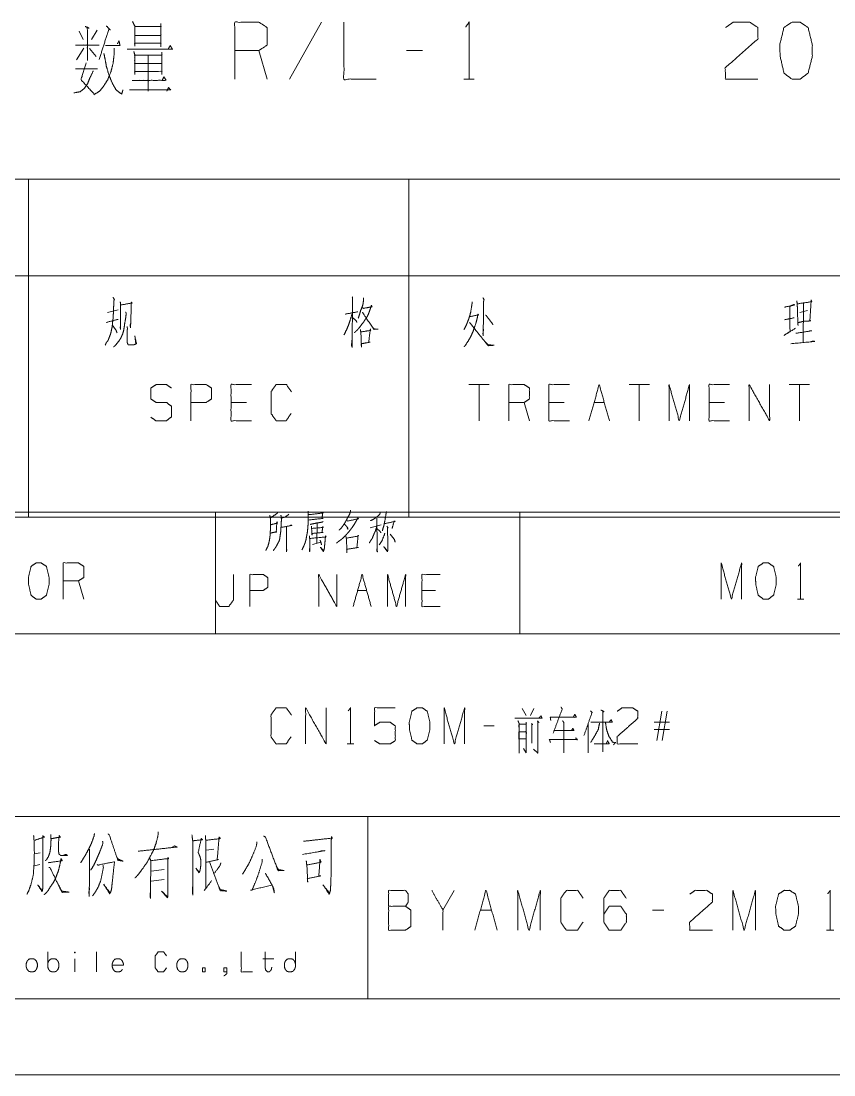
# Model space of a CAD drawing. Header units: millimetres. Extents: x 0 to 420, y 0 to 297.
# Drawn here: x 312.2 to 365.6, y 0 to 69.3 of the extents above; entities that cross this region are included whole.
import ezdxf

# ---------------------------------------------------------------- set-up
doc = ezdxf.new("R2010")
doc.units = ezdxf.units.MM
doc.layers.add('101', color=7, linetype='Continuous', true_color=0xffffff)

msp = doc.modelspace()

# ---------------------------------------------------------------- linework, layer by layer
at = {"layer": '101', "color": 72, "linetype": 'Continuous', "lineweight": 18}
for p, q in [((316.037, 68.629), (316.287, 68.078)), ((317.206, 68.708), (316.844, 68.078)), ((331.963, 69.22), (329.848, 65.479)), ((316.343, 67.527), (315.842, 66.739)), ((316.705, 67.487), (317.15, 66.976)), ((328.378, 65.479), (327.849, 67.369)), ((338.604, 67.369), (337.547, 67.369)), ((315.786, 66.149), (317.234, 66.149)), ((341.326, 65.479), (341.995, 65.479)), ((282.702, 58.895), (312.702, 58.895)), ((312.702, 58.895), (337.702, 58.895)), ((312.702, 58.895), (312.702, 52.545)), ((337.702, 58.895), (337.702, 52.545)), ((337.702, 58.895), (367.702, 58.895)), ((282.702, 52.545), (312.702, 52.545)), ((312.702, 52.545), (337.702, 52.545)), ((312.702, 52.545), (312.702, 36.67)), ((337.702, 52.545), (367.702, 52.545)), ((337.702, 52.545), (337.702, 36.67)), ((363.644, 50.732), (363.626, 48.157)), ((317.882, 50.132), (318.589, 50.307)), ((363.396, 50.132), (363.908, 50.257)), ((342.991, 45.395), (341.647, 45.395)), ((342.319, 45.395), (342.319, 43.02)), ((353.52, 45.395), (352.177, 45.395)), ((352.849, 45.395), (352.849, 43.02)), ((364.05, 45.395), (362.707, 45.395)), ((363.378, 45.395), (363.378, 43.02)), ((327.018, 44.22), (326.01, 44.22)), ((345.623, 43.02), (345.287, 44.22)), ((347.92, 44.22), (346.912, 44.22)), ((349.88, 44.22), (350.552, 44.22)), ((358.449, 44.22), (357.442, 44.22)), ((282.702, 36.67), (312.702, 36.67)), ((312.702, 36.67), (337.702, 36.67)), ((331.667, 36.267), (331.651, 34.964)), ((335.162, 35.98), (335.881, 36.178)), ((337.702, 36.67), (367.702, 36.67)), ((331.37, 34.876), (331.917, 35.03)), ((316.324, 31.29), (315.988, 32.49)), ((334.334, 31.862), (334.927, 31.862)), ((339.453, 31.862), (338.564, 31.862)), ((363.247, 31.29), (363.671, 31.29)), ((345.158, 24.09), (345.406, 23.64)), ((345.918, 24.09), (345.706, 23.64)), ((353.999, 21.99), (354.335, 23.915)), ((354.689, 23.915), (354.353, 21.99)), ((343.306, 22.965), (342.635, 22.965)), ((349.499, 23.04), (349.499, 21.19)), ((354.848, 23.19), (353.84, 23.19)), ((348.761, 22.015), (348.672, 22.19)), ((354.848, 22.715), (353.84, 22.715)), ((333.652, 21.765), (334.077, 21.765)), ((350.754, 21.965), (350.666, 21.765)), ((345.247, 21.465), (345.424, 21.19)), ((313.472, 14.606), (313.082, 14.537)), ((322.3, 15.054), (322.105, 14.951)), ((324.884, 14.847), (324.372, 14.778)), ((313.447, 13.847), (313.082, 13.743)), ((321.617, 13.502), (320.763, 13.398)), ((320.763, 12.743), (321.617, 12.846)), ((340.686, 12.137), (339.944, 10.84)), ((342.402, 10.84), (343.144, 10.84)), ((354.459, 10.84), (353.717, 10.84)), ((365.169, 9.515), (365.637, 9.515)), ((313.959, 7.119), (313.959, 8.085)), ((315.744, 7.644), (315.744, 6.774)), ((317.159, 8.099), (317.159, 6.774)), ((328.103, 7.644), (328.835, 7.644))]:
    msp.add_line(p, q, dxfattribs=at)
at = {"layer": '101', "color": 133, "linetype": 'Continuous', "lineweight": 18}
for p, q in [((235, 37), (415, 37)), ((325, 37), (325, 29)), ((345, 37), (345, 29)), ((235, 29), (415, 29)), ((285, 17), (394, 17)), ((335, 17), (335, 5)), ((25, 5), (415, 5)), ((235, 5), (415, 5)), ((0, 0), (420, 0))]:
    msp.add_line(p, q, dxfattribs=at)
at = {"layer": '101', "color": 72, "linetype": 'Continuous', "lineweight": 18}
for points, knots in [([(326.263, 65.479), (326.263, 69.22), (327.849, 69.22), (328.378, 68.865), (328.378, 67.724), (327.849, 67.369), (326.263, 67.369)], [0, 0, 0.40095, 0.571034, 0.639277, 0.761673, 0.829915, 1, 1]), ([(316.426, 68.944), (316.677, 68.826), (316.565, 68.905), (316.565, 66.7), (316.565, 67.724), (315.786, 67.724), (317.345, 67.724)], [0, 0, 0.046315, 0.069119, 0.437815, 0.608995, 0.739331, 1, 1]), ([(317.818, 68.983), (318.069, 68.708), (317.985, 68.787), (317.345, 66.779)], [0, 0, 0.143537, 0.187767, 1, 1]), ([(319.538, 69.259), (319.677, 68.983), (319.677, 67.645), (319.677, 67.842), (321.403, 67.842), (321.403, 67.605), (321.403, 69.141), (321.403, 68.944), (319.677, 68.944), (321.403, 68.944), (321.403, 68.353), (319.677, 68.353)], [0, 0, 0.027307, 0.145701, 0.163112, 0.315749, 0.336642, 0.472446, 0.489857, 0.642494, 0.795131, 0.847363, 1, 1]), ([(333.433, 69.22), (333.433, 65.479), (335.548, 65.479)], [0, 0, 0.638731, 1, 1]), ([(341.438, 68.905), (341.66, 69.22), (341.66, 65.479)], [0, 0, 0.093487, 1, 1]), ([(358.528, 68.865), (359.029, 69.22), (360.114, 69.22), (360.643, 68.865), (360.643, 68.117), (358.5, 66.227), (358.528, 65.479), (360.643, 65.479)], [0, 0, 0.069691, 0.192975, 0.265273, 0.350226, 0.674742, 0.759753, 1, 1]), ([(363.421, 65.479), (363.95, 65.873), (364.228, 66.976), (364.228, 67.724), (363.95, 68.865), (363.421, 69.22), (362.892, 69.22), (362.363, 68.865), (362.085, 67.724), (362.113, 66.976), (362.363, 65.873), (362.892, 65.479), (363.421, 65.479)], [0, 0, 0.067524, 0.18397, 0.260583, 0.380942, 0.446139, 0.500306, 0.565502, 0.685862, 0.762528, 0.878309, 0.945833, 1, 1]), ([(317.762, 67.684), (318.709, 67.684), (318.653, 67.999), (318.542, 67.802)], [0, 0, 0.634141, 0.848455, 1, 1]), ([(318.319, 67.527), (318.319, 67.054), (318.263, 66.542), (318.124, 65.991), (317.902, 65.44), (317.651, 65.046), (317.373, 64.692), (316.983, 64.456)], [0, 0, 0.134096, 0.280226, 0.441583, 0.610313, 0.742764, 0.870658, 1, 1]), ([(319.176, 67.448), (322.155, 67.448), (322.015, 67.684), (321.876, 67.448)], [0, 0, 0.844514, 0.922257, 1, 1]), ([(319.622, 67.29), (319.677, 67.094), (319.677, 65.794), (319.677, 65.991), (321.459, 65.991), (321.459, 65.794), (321.459, 67.251), (321.459, 67.054), (319.677, 67.054), (319.677, 66.503), (321.459, 66.503), (320.568, 66.503), (320.568, 67.054), (320.568, 64.692), (320.568, 65.401), (319.51, 65.401), (321.737, 65.401), (321.598, 65.637), (321.487, 65.401)], [0, 0, 0.011506, 0.084582, 0.095654, 0.195851, 0.206923, 0.288857, 0.299928, 0.400126, 0.431128, 0.531325, 0.581424, 0.612426, 0.745291, 0.785151, 0.844643, 0.96989, 0.985312, 1, 1]), ([(316.482, 66.542), (316.148, 65.44), (316.983, 64.535)], [0, 0, 0.483236, 1, 1]), ([(317.651, 67.172), (317.735, 66.779), (317.818, 66.306), (317.985, 65.755), (318.208, 65.204), (318.458, 64.771), (318.82, 64.495), (318.904, 64.771)], [0, 0, 0.122113, 0.267685, 0.442435, 0.622807, 0.774612, 0.912625, 1, 1]), ([(316.955, 66.031), (316.732, 65.558), (316.593, 65.204), (316.343, 64.85), (316.092, 64.653), (315.675, 64.574)], [0, 0, 0.251054, 0.434039, 0.642626, 0.795768, 1, 1]), ([(319.343, 64.771), (322.043, 64.771), (321.904, 64.928), (321.793, 64.692)], [0, 0, 0.851382, 0.917654, 1, 1]), ([(318.253, 51.133), (318.342, 50.983), (318.306, 50.882), (318.289, 50.357), (318.271, 49.982), (318.253, 49.707), (318.218, 49.432), (318.2, 49.207), (318.147, 48.957), (318.094, 48.732), (318.006, 48.507), (317.935, 48.307), (317.811, 48.157), (317.741, 47.982)], [0, 0, 0.053055, 0.085455, 0.245469, 0.359704, 0.443731, 0.528118, 0.596764, 0.674684, 0.744986, 0.81865, 0.883305, 0.942523, 1, 1]), ([(318.731, 50.832), (318.748, 50.657), (318.748, 49.032), (318.731, 49.132), (318.748, 49.407)], [0, 0, 0.080804, 0.82694, 0.873499, 1, 1]), ([(318.766, 50.632), (319.508, 50.757), (319.455, 50.807), (319.455, 50.682), (319.42, 49.557), (319.402, 49.132), (319.384, 49.282), (319.402, 49.407)], [0, 0, 0.270928, 0.297032, 0.341992, 0.747166, 0.900229, 0.954591, 1, 1]), ([(333.986, 51.158), (334.003, 51.008), (333.968, 47.857), (333.932, 47.982), (333.968, 48.332)], [0, 0, 0.039916, 0.872674, 0.90699, 1, 1]), ([(334.658, 50.457), (334.71, 50.407), (335.276, 50.507), (335.241, 50.607), (335.153, 50.332), (335.046, 50.032), (334.94, 49.832), (334.834, 49.682), (334.728, 49.507), (334.569, 49.307), (334.463, 49.157), (334.304, 48.982), (334.127, 48.807)], [0, 0, 0.025125, 0.223179, 0.259825, 0.359539, 0.469281, 0.547228, 0.610566, 0.68114, 0.769323, 0.832659, 0.914252, 1, 1]), ([(334.728, 51.108), (334.728, 50.957), (334.675, 50.632), (334.534, 50.257), (334.445, 49.957), (334.374, 49.757)], [0, 0, 0.107023, 0.341255, 0.626562, 0.84897, 1, 1]), ([(341.868, 50.832), (341.851, 50.682), (341.762, 50.132), (341.656, 49.757), (341.55, 49.482), (341.444, 49.232), (341.32, 49.007)], [0, 0, 0.078629, 0.368525, 0.571516, 0.724907, 0.866428, 1, 1]), ([(342.575, 51.108), (342.646, 50.983), (342.61, 50.832), (342.593, 48.607), (342.575, 48.732), (342.61, 49.032)], [0, 0, 0.04874, 0.101101, 0.85481, 0.897702, 1, 1]), ([(362.389, 50.482), (363.078, 50.632), (363.025, 50.657), (362.883, 50.607), (362.759, 50.532), (362.759, 48.882), (362.371, 48.632), (363.131, 49.107)], [0, 0, 0.173466, 0.187878, 0.224744, 0.260358, 0.665988, 0.779649, 1, 1]), ([(363.201, 50.907), (363.237, 50.707), (363.254, 50.032), (363.29, 49.282), (363.272, 49.457), (363.661, 49.557), (364.138, 49.582), (364.068, 49.607), (364.156, 50.957), (364.191, 50.857), (364.12, 50.832), (363.254, 50.707)], [0, 0, 0.03932, 0.169974, 0.315205, 0.349243, 0.426872, 0.519342, 0.533831, 0.795607, 0.816186, 0.830736, 1, 1]), ([(319.084, 50.157), (319.12, 50.082), (319.084, 49.757), (319.014, 49.357), (318.96, 48.982), (318.89, 48.732), (318.766, 48.457), (318.642, 48.257), (318.395, 47.957), (318.289, 47.882)], [0, 0, 0.033127, 0.16337, 0.325082, 0.476028, 0.579433, 0.69969, 0.793259, 0.948326, 1, 1]), ([(333.986, 50.082), (333.844, 49.632), (333.738, 49.307), (333.597, 48.982), (333.438, 48.657)], [0, 0, 0.308307, 0.531793, 0.763512, 1, 1]), ([(333.508, 50.032), (333.544, 50.032), (334.339, 50.182)], [0, 0, 0.041959, 1, 1]), ([(334.64, 50.132), (334.675, 50.107), (335.4, 49.032), (335.683, 49.032), (335.4, 49.057), (335.294, 49.207)], [0, 0, 0.020908, 0.640916, 0.776268, 0.912151, 1, 1]), ([(341.692, 49.857), (342.292, 49.982), (342.24, 50.032), (342.204, 49.782), (342.116, 49.432), (341.939, 48.932), (341.833, 48.682), (341.692, 48.407), (341.444, 48.007), (341.338, 47.882)], [0, 0, 0.201551, 0.225373, 0.308233, 0.426816, 0.60103, 0.690153, 0.791634, 0.946191, 1, 1]), ([(342.752, 49.957), (342.787, 49.932), (343.141, 49.482), (343.229, 49.332)], [0, 0, 0.05501, 0.779614, 1, 1]), ([(317.811, 49.482), (318.589, 49.682), (318.518, 49.682), (318.501, 49.657)], [0, 0, 0.888001, 0.966038, 1, 1]), ([(318.218, 49.282), (318.448, 48.982), (318.518, 48.807)], [0, 0, 0.666866, 1, 1]), ([(319.172, 49.207), (319.208, 49.082), (319.19, 49.007), (319.172, 48.257), (319.19, 48.157), (319.226, 48.057), (319.261, 48.007), (319.597, 48.007), (319.685, 48.032), (319.791, 48.082), (319.685, 48.607), (319.756, 48.057)], [0, 0, 0.045543, 0.072394, 0.334569, 0.370171, 0.407199, 0.4286, 0.545977, 0.578174, 0.619175, 0.80627, 1, 1]), ([(333.986, 49.807), (334.251, 49.582), (334.286, 49.482)], [0, 0, 0.766797, 1, 1]), ([(341.692, 49.482), (342.911, 47.957), (343.318, 47.982), (342.929, 48.007), (342.716, 48.207)], [0, 0, 0.642114, 0.775988, 0.904048, 1, 1]), ([(363.025, 49.782), (363.007, 49.782), (362.406, 49.657)], [0, 0, 0.028029, 1, 1]), ([(334.516, 49.007), (334.551, 48.807), (334.587, 47.857), (334.569, 48.082), (335.153, 48.182), (335.064, 48.182), (335.17, 49.057), (335.188, 48.957), (334.551, 48.857)], [0, 0, 0.055103, 0.312845, 0.37409, 0.534634, 0.558665, 0.797698, 0.825314, 1, 1]), ([(363.148, 48.782), (363.254, 48.782), (364.191, 48.932), (364.12, 48.932), (363.997, 48.907)], [0, 0, 0.084694, 0.842504, 0.899132, 1, 1]), ([(362.813, 48.082), (364.386, 48.232), (364.28, 48.257), (364.12, 48.207)], [0, 0, 0.851363, 0.91007, 1, 1]), ([(320.736, 43.245), (321.072, 43.02), (321.762, 43.02), (322.097, 43.27), (322.097, 43.97), (321.762, 44.22), (321.09, 44.22), (320.736, 44.445), (320.736, 45.17), (321.09, 45.395), (321.762, 45.395), (322.097, 45.17)], [0, 0, 0.068008, 0.184036, 0.254479, 0.372327, 0.442769, 0.555813, 0.626365, 0.748352, 0.818904, 0.931947, 1, 1]), ([(323.378, 43.02), (323.378, 45.395), (324.385, 45.395), (324.721, 45.17), (324.721, 44.445), (324.367, 44.22), (323.378, 44.22)], [0, 0, 0.401144, 0.571309, 0.639606, 0.762026, 0.832827, 1, 1]), ([(327.353, 43.02), (326.01, 43.02), (326.01, 45.395), (327.353, 45.395)], [0, 0, 0.265391, 0.734609, 1, 1]), ([(329.968, 43.495), (329.632, 43.02), (328.978, 43.02), (328.643, 43.495), (328.643, 44.92), (328.978, 45.395), (329.65, 45.395), (329.986, 44.92)], [0, 0, 0.114571, 0.24336, 0.357929, 0.638581, 0.75315, 0.885431, 1, 1]), ([(344.28, 43.02), (344.28, 45.395), (345.287, 45.395), (345.623, 45.17), (345.623, 44.445), (345.287, 44.22), (344.28, 44.22)], [0, 0, 0.400949, 0.571031, 0.639294, 0.761655, 0.829918, 1, 1]), ([(348.255, 43.02), (346.912, 43.02), (346.912, 45.395), (348.255, 45.395)], [0, 0, 0.265391, 0.734609, 1, 1]), ([(349.545, 43.02), (350.216, 45.395), (350.888, 43.02)], [0, 0, 0.500001, 1, 1]), ([(354.809, 43.02), (354.809, 45.395), (355.481, 43.02), (356.153, 45.395), (356.153, 43.02)], [0, 0, 0.245192, 0.499999, 0.754808, 1, 1]), ([(358.785, 43.02), (357.442, 43.02), (357.442, 45.395), (358.785, 45.395)], [0, 0, 0.265391, 0.734609, 1, 1]), ([(360.074, 43.02), (360.074, 45.395), (361.417, 43.02), (361.417, 45.395)], [0, 0, 0.317575, 0.682425, 1, 1]), ([(329.076, 36.951), (329.014, 36.907), (328.592, 36.62), (328.561, 36.797), (328.608, 36.62), (328.608, 36.046), (328.592, 35.693), (328.576, 35.45), (328.545, 35.207), (328.498, 34.986), (328.436, 34.765), (328.358, 34.611), (328.296, 34.478)], [0, 0, 0.024363, 0.186799, 0.24394, 0.302152, 0.485022, 0.597666, 0.675195, 0.753199, 0.825099, 0.89819, 0.953349, 1, 1]), ([(329.81, 36.863), (329.56, 36.686), (329.326, 36.62), (329.295, 36.797), (329.326, 36.532), (329.31, 36.267), (329.295, 35.98), (329.279, 35.737), (329.248, 35.516), (329.217, 35.273), (329.17, 35.096), (329.092, 34.964), (329.014, 34.809), (328.936, 34.677), (328.857, 34.566), (328.779, 34.478)], [0, 0, 0.096323, 0.172941, 0.229419, 0.31342, 0.396988, 0.487497, 0.564126, 0.634338, 0.711438, 0.768976, 0.817389, 0.871907, 0.920319, 0.962889, 1, 1]), ([(331.074, 37.062), (331.089, 36.863), (331.089, 36.51), (331.074, 36.178), (331.058, 35.958), (331.027, 35.67), (330.98, 35.428), (330.933, 35.163), (330.871, 34.964), (330.793, 34.765), (330.668, 34.522)], [0, 0, 0.076502, 0.212087, 0.33934, 0.424292, 0.535105, 0.630037, 0.733301, 0.813245, 0.895183, 1, 1]), ([(331.12, 36.841), (332.088, 36.951), (332.041, 36.995), (331.995, 36.598), (332.073, 36.598), (331.105, 36.487)], [0, 0, 0.391082, 0.41692, 0.577583, 0.608918, 1, 1]), ([(333.867, 37.128), (333.852, 36.973), (333.664, 36.62), (333.555, 36.399), (333.43, 36.2), (333.274, 35.98), (333.118, 35.825)], [0, 0, 0.101774, 0.363754, 0.525154, 0.678922, 0.85608, 1, 1]), ([(335.818, 36.951), (335.787, 36.863), (335.584, 36.686), (335.365, 36.532), (335.178, 36.443)], [0, 0, 0.111849, 0.433104, 0.752723, 1, 1]), ([(336.224, 37.039), (336.208, 36.929), (336.13, 36.465), (336.068, 36.156), (335.959, 35.781)], [0, 0, 0.086565, 0.451629, 0.696477, 1, 1]), ([(328.639, 35.626), (328.67, 35.648), (329.029, 35.715), (328.982, 35.693), (329.029, 36.377), (329.06, 36.289), (328.623, 36.178)], [0, 0, 0.022691, 0.239272, 0.269979, 0.676982, 0.732556, 1, 1]), ([(329.31, 36.002), (330.013, 36.134), (329.966, 36.156), (329.888, 36.112)], [0, 0, 0.834819, 0.895271, 1, 1]), ([(329.669, 36.046), (329.669, 34.412), (329.654, 34.522), (329.669, 34.699)], [0, 0, 0.849785, 0.907773, 1, 1]), ([(332.073, 36.399), (332.026, 36.355), (331.636, 36.289), (331.417, 36.245), (331.214, 36.2)], [0, 0, 0.072261, 0.5166, 0.766884, 1, 1]), ([(331.292, 36.09), (331.308, 35.935), (331.339, 35.494), (331.323, 35.604), (332.057, 35.67), (331.995, 35.67), (332.041, 36.068), (332.073, 36.002), (331.308, 35.935)], [0, 0, 0.056492, 0.217482, 0.258029, 0.525927, 0.548636, 0.694166, 0.720795, 1, 1]), ([(333.649, 36.443), (333.696, 36.421), (334.398, 36.576), (334.351, 36.62), (334.226, 36.399), (334.086, 36.156), (333.945, 35.958), (333.789, 35.759), (333.618, 35.56), (333.43, 35.361), (333.227, 35.185), (333.071, 35.074), (332.946, 34.964)], [0, 0, 0.017099, 0.254607, 0.275864, 0.359625, 0.452277, 0.53264, 0.616084, 0.702806, 0.792986, 0.881828, 0.944963, 1, 1]), ([(333.477, 36.2), (333.508, 36.178), (333.68, 35.98), (333.696, 35.869), (333.633, 36.024)], [0, 0, 0.066027, 0.519571, 0.712124, 1, 1]), ([(335.6, 36.068), (335.506, 35.781), (335.397, 35.538), (335.303, 35.295), (335.209, 35.163), (335.1, 34.986)], [0, 0, 0.25192, 0.474139, 0.691332, 0.826701, 1, 1]), ([(335.6, 36.62), (335.615, 34.876), (335.631, 34.39), (335.6, 34.478), (335.615, 34.677)], [0, 0, 0.691281, 0.883882, 0.921006, 1, 1]), ([(336.255, 36.09), (336.333, 35.98), (336.302, 36.002), (336.318, 34.831), (336.318, 34.544), (336.302, 34.39), (336.052, 34.743), (336.302, 34.434)], [0, 0, 0.051678, 0.066298, 0.513634, 0.623348, 0.682727, 0.848098, 1, 1]), ([(336.099, 36.245), (336.802, 36.399), (336.739, 36.421), (336.599, 35.935)], [0, 0, 0.557066, 0.608364, 1, 1]), ([(331.167, 35.45), (331.183, 35.251), (331.198, 34.743), (331.183, 34.412), (331.167, 34.5), (331.198, 34.721)], [0, 0, 0.147471, 0.523364, 0.768667, 0.835021, 1, 1]), ([(331.198, 35.273), (332.26, 35.383), (332.229, 35.45), (332.213, 35.339), (332.166, 34.831), (332.151, 34.633), (332.088, 34.412), (331.885, 34.699), (332.104, 34.478)], [0, 0, 0.374083, 0.399749, 0.43883, 0.61759, 0.687458, 0.767887, 0.891105, 1, 1]), ([(333.555, 35.406), (333.586, 35.339), (333.618, 34.787), (333.633, 34.721), (333.633, 34.324), (333.618, 34.5), (333.618, 34.566), (334.382, 34.677), (334.289, 34.677), (334.367, 35.494), (334.398, 35.45), (334.351, 35.428), (333.602, 35.295)], [0, 0, 0.018828, 0.160989, 0.178487, 0.28068, 0.326275, 0.343307, 0.542025, 0.566107, 0.777125, 0.79103, 0.804345, 1, 1]), ([(335.615, 35.913), (335.818, 35.737), (335.865, 35.648)], [0, 0, 0.729089, 1, 1]), ([(336.115, 35.626), (336.099, 35.516), (335.927, 35.118), (335.756, 34.854)], [0, 0, 0.129618, 0.632935, 1, 1]), ([(336.474, 35.56), (336.755, 35.207), (336.802, 35.03)], [0, 0, 0.711821, 1, 1]), ([(331.87, 35.163), (331.932, 34.986), (331.963, 34.854)], [0, 0, 0.579215, 1, 1]), ([(313.535, 31.29), (313.871, 31.54), (314.048, 32.24), (314.048, 32.715), (313.871, 33.44), (313.535, 33.665), (313.199, 33.665), (312.864, 33.44), (312.687, 32.715), (312.705, 32.24), (312.864, 31.54), (313.199, 31.29), (313.535, 31.29)], [0, 0, 0.067527, 0.183972, 0.260584, 0.380943, 0.446142, 0.500305, 0.565504, 0.685864, 0.762529, 0.87831, 0.945837, 1, 1]), ([(314.981, 31.29), (314.981, 33.665), (315.988, 33.665), (316.324, 33.44), (316.324, 32.715), (315.988, 32.49), (314.981, 32.49)], [0, 0, 0.400949, 0.571033, 0.639277, 0.761672, 0.829916, 1, 1]), ([(358.234, 31.29), (358.234, 33.665), (358.906, 31.29), (359.577, 33.665), (359.577, 31.29)], [0, 0, 0.245192, 0.500001, 0.754808, 1, 1]), ([(361.341, 31.29), (361.677, 31.54), (361.854, 32.24), (361.854, 32.715), (361.677, 33.44), (361.341, 33.665), (361.005, 33.665), (360.67, 33.44), (360.493, 32.715), (360.511, 32.24), (360.67, 31.54), (361.005, 31.29), (361.341, 31.29)], [0, 0, 0.067525, 0.183972, 0.260585, 0.380946, 0.446143, 0.500306, 0.565503, 0.685865, 0.76253, 0.878312, 0.945837, 1, 1]), ([(363.317, 33.465), (363.459, 33.665), (363.459, 31.29)], [0, 0, 0.093487, 1, 1]), ([(324.986, 32.899), (324.986, 31.221), (325.267, 30.802), (325.86, 30.802), (326.172, 31.221), (326.172, 32.899)], [0, 0, 0.337151, 0.438599, 0.557782, 0.662849, 1, 1]), ([(327.249, 30.802), (327.249, 32.899), (328.139, 32.899), (328.435, 32.701), (328.435, 32.06), (328.123, 31.862), (327.249, 31.862)], [0, 0, 0.401148, 0.571312, 0.639589, 0.762045, 0.832821, 1, 1]), ([(331.775, 30.802), (331.775, 32.899), (332.961, 30.802), (332.961, 32.899)], [0, 0, 0.317574, 0.682426, 1, 1]), ([(336.301, 30.802), (336.301, 32.899), (336.894, 30.802), (337.487, 32.899), (337.487, 30.802)], [0, 0, 0.245192, 0.5, 0.754808, 1, 1]), ([(339.75, 30.802), (338.564, 30.802), (338.564, 32.899), (339.75, 32.899)], [0, 0, 0.265391, 0.734609, 1, 1]), ([(329.965, 22.24), (329.63, 21.765), (328.976, 21.765), (328.64, 22.24), (328.64, 23.665), (328.976, 24.14), (329.647, 24.14), (329.983, 23.665)], [0, 0, 0.11457, 0.243368, 0.357935, 0.638584, 0.753151, 0.88543, 1, 1]), ([(330.916, 21.765), (330.916, 24.14), (332.26, 21.765), (332.26, 24.14)], [0, 0, 0.317574, 0.682426, 1, 1]), ([(333.723, 23.94), (333.864, 24.14), (333.864, 21.765)], [0, 0, 0.093491, 1, 1]), ([(335.452, 21.99), (335.787, 21.765), (336.477, 21.765), (336.813, 21.99), (336.813, 22.94), (336.477, 23.19), (335.787, 23.19), (335.452, 22.965), (335.452, 24.14), (336.813, 24.14)], [0, 0, 0.062229, 0.168345, 0.230571, 0.376816, 0.441264, 0.547379, 0.609609, 0.79049, 1, 1]), ([(338.576, 21.765), (338.912, 22.015), (339.089, 22.715), (339.089, 23.19), (338.912, 23.915), (338.576, 24.14), (338.241, 24.14), (337.905, 23.915), (337.728, 23.19), (337.746, 22.715), (337.905, 22.015), (338.241, 21.765), (338.576, 21.765)], [0, 0, 0.067527, 0.183972, 0.260584, 0.380944, 0.446143, 0.500306, 0.565505, 0.685865, 0.76253, 0.87831, 0.945837, 1, 1]), ([(340.022, 21.765), (340.022, 24.14), (340.694, 21.765), (341.366, 24.14), (341.366, 21.765)], [0, 0, 0.245192, 0.5, 0.754808, 1, 1]), ([(344.664, 23.465), (346.449, 23.465), (346.396, 23.615), (346.272, 23.49)], [0, 0, 0.842007, 0.917049, 1, 1]), ([(347.028, 23.315), (347.011, 23.515), (348.708, 23.515), (348.619, 23.715), (348.531, 23.54)], [0, 0, 0.086832, 0.820648, 0.915213, 1, 1]), ([(347.7, 24.19), (347.788, 24.065), (347.187, 22.465)], [0, 0, 0.082209, 1, 1]), ([(349.641, 23.94), (349.747, 23.84), (349.216, 22.315)], [0, 0, 0.082816, 1, 1]), ([(350.33, 23.99), (350.542, 23.89), (350.454, 23.865), (350.454, 21.24)], [0, 0, 0.079458, 0.110581, 1, 1]), ([(351.405, 23.915), (351.723, 24.14), (352.412, 24.14), (352.748, 23.915), (352.748, 23.44), (351.387, 22.24), (351.405, 21.765), (352.748, 21.765)], [0, 0, 0.069694, 0.192979, 0.265274, 0.350228, 0.67474, 0.759752, 1, 1]), ([(344.876, 23.29), (344.946, 23.115), (344.946, 21.165), (344.946, 23.065), (345.424, 23.065), (345.424, 23.19), (345.424, 21.19), (345.424, 22.565), (344.929, 22.565), (344.929, 22.09), (345.406, 22.09)], [0, 0, 0.019946, 0.22601, 0.42679, 0.47722, 0.490429, 0.701776, 0.847078, 0.899375, 0.94957, 1, 1]), ([(345.759, 23.115), (345.848, 23.04), (345.777, 23.065), (345.777, 21.815)], [0, 0, 0.080449, 0.132489, 1, 1]), ([(346.148, 23.265), (346.272, 23.165), (346.184, 23.24), (346.184, 21.165), (345.901, 21.415)], [0, 0, 0.058329, 0.10083, 0.86161, 1, 1]), ([(347.806, 23.29), (347.894, 23.165), (347.894, 21.19)], [0, 0, 0.071939, 1, 1]), ([(349.658, 23.19), (351.072, 23.19), (351.002, 23.365), (350.896, 23.24)], [0, 0, 0.800379, 0.907215, 1, 1]), ([(350.242, 23.14), (350.153, 22.715), (349.923, 22.29), (349.658, 21.865)], [0, 0, 0.3061, 0.646782, 1, 1]), ([(350.631, 23.165), (350.701, 22.715), (350.843, 22.29), (351.09, 21.89), (351.249, 21.84), (351.302, 21.865), (351.161, 21.715)], [0, 0, 0.252329, 0.500437, 0.760986, 0.853357, 0.885817, 1, 1]), ([(347.258, 22.64), (348.566, 22.64), (348.478, 22.79), (348.389, 22.64)], [0, 0, 0.789748, 0.894874, 1, 1]), ([(347.011, 21.865), (346.94, 22.065), (348.778, 22.065), (348.672, 22.115)], [0, 0, 0.097865, 0.945913, 1, 1]), ([(349.888, 21.765), (350.878, 21.765), (350.754, 21.99)], [0, 0, 0.794012, 1, 1]), ([(321.227, 15.986), (321.227, 15.813), (321.08, 15.227), (320.934, 14.813), (320.788, 14.537), (320.519, 14.019), (320.129, 13.467), (319.861, 13.122), (319.69, 12.95)], [0, 0, 0.049752, 0.224095, 0.350741, 0.440842, 0.608966, 0.803942, 0.929998, 1, 1]), ([(313.033, 15.744), (313.057, 15.468), (313.082, 14.606), (313.057, 13.778), (313.008, 13.122), (312.862, 12.536), (312.716, 12.122), (312.594, 11.88)], [0, 0, 0.070329, 0.28934, 0.499598, 0.66644, 0.819873, 0.931329, 1, 1]), ([(313.106, 15.434), (313.74, 15.641), (313.643, 15.71), (313.643, 12.363), (313.618, 12.122), (313.594, 12.053), (313.301, 12.501), (313.594, 12.122)], [0, 0, 0.122094, 0.143965, 0.756447, 0.800872, 0.814266, 0.912285, 1, 1]), ([(314.155, 15.813), (314.179, 15.468), (314.155, 15.02), (314.106, 14.64), (314.009, 14.364), (313.887, 14.157), (313.813, 14.088)], [0, 0, 0.190955, 0.438946, 0.650198, 0.811822, 0.94447, 1, 1]), ([(314.204, 15.537), (314.789, 15.641), (314.716, 15.744), (314.667, 15.227), (314.667, 14.778), (314.691, 14.537), (314.813, 14.433), (315.252, 14.433), (315.155, 14.502), (314.984, 14.433)], [0, 0, 0.209697, 0.254409, 0.437765, 0.595972, 0.681593, 0.738017, 0.892888, 0.93504, 1, 1]), ([(317.032, 15.882), (317.008, 15.71), (316.837, 15.227), (316.666, 14.882), (316.447, 14.468), (316.276, 14.192), (316.13, 13.95)], [0, 0, 0.081145, 0.319758, 0.499051, 0.717312, 0.868474, 1, 1]), ([(317.569, 15.365), (317.593, 15.227), (317.374, 14.64), (317.276, 14.433), (317.13, 14.088), (316.983, 13.778), (316.788, 13.467)], [0, 0, 0.067376, 0.368456, 0.478476, 0.658651, 0.823683, 1, 1]), ([(317.935, 15.848), (318.008, 15.779), (318.569, 14.123), (318.91, 14.054), (318.593, 14.192), (318.496, 14.33)], [0, 0, 0.037082, 0.681737, 0.810185, 0.937687, 1, 1]), ([(323.445, 15.779), (323.494, 15.365), (323.494, 11.846), (323.47, 12.122), (323.494, 12.432)], [0, 0, 0.092137, 0.86992, 0.931161, 1, 1]), ([(323.518, 15.399), (324.128, 15.468), (324.055, 15.537), (323.86, 14.675), (323.86, 14.606), (323.909, 14.502), (323.982, 14.33), (324.031, 14.088), (324.031, 13.881), (324.006, 13.64), (323.982, 13.467), (323.909, 13.295), (323.689, 13.605), (323.909, 13.329)], [0, 0, 0.163213, 0.189962, 0.42515, 0.443501, 0.473932, 0.523767, 0.589294, 0.644347, 0.708904, 0.755238, 0.805073, 0.906208, 1, 1]), ([(324.323, 15.744), (324.348, 15.434), (324.348, 12.26), (324.25, 12.122), (324.738, 12.777)], [0, 0, 0.069653, 0.779472, 0.817267, 1, 1]), ([(324.372, 15.434), (325.323, 15.537), (325.226, 15.641), (325.104, 14.157), (325.177, 14.157), (324.397, 13.985)], [0, 0, 0.276542, 0.317649, 0.747834, 0.768982, 1, 1]), ([(327.713, 15.33), (327.689, 15.089), (327.42, 14.399), (327.176, 13.881), (326.932, 13.467), (326.762, 13.191)], [0, 0, 0.102842, 0.416513, 0.658907, 0.862494, 1, 1]), ([(328.152, 15.71), (328.274, 15.641), (329.103, 13.433), (329.494, 13.433), (329.128, 13.502), (328.981, 13.743)], [0, 0, 0.039541, 0.705121, 0.815249, 0.920314, 1, 1]), ([(330.785, 15.365), (332.664, 15.572), (332.615, 15.675), (332.59, 15.158), (332.59, 13.226), (332.566, 12.467), (332.542, 12.122), (332.493, 11.949), (332.468, 11.88), (332.054, 12.501), (332.468, 11.984)], [0, 0, 0.26165, 0.277494, 0.349234, 0.616766, 0.721923, 0.769816, 0.794639, 0.804773, 0.908174, 1, 1]), ([(316.715, 14.847), (316.691, 11.742), (316.666, 12.018), (316.715, 12.294)], [0, 0, 0.847819, 0.923473, 1, 1]), ([(319.909, 14.709), (322.446, 14.985), (322.3, 15.054)], [0, 0, 0.940367, 1, 1]), ([(330.712, 14.502), (332.176, 14.744), (332.029, 14.744), (331.761, 14.675)], [0, 0, 0.777947, 0.854703, 1, 1]), ([(313.984, 13.95), (314.911, 14.088), (314.838, 14.226), (314.765, 13.847), (314.667, 13.433), (314.57, 13.191), (314.472, 12.915), (314.326, 12.639), (314.13, 12.363), (313.984, 12.122), (313.838, 11.949), (313.716, 11.846)], [0, 0, 0.248083, 0.289436, 0.391755, 0.50436, 0.573315, 0.650814, 0.733518, 0.823003, 0.897761, 0.957649, 1, 1]), ([(317.203, 13.847), (317.276, 13.778), (317.325, 13.812), (318.349, 14.019), (318.203, 12.674), (318.154, 12.191), (318.081, 11.984), (318.032, 11.915), (317.642, 12.536), (318.057, 11.984)], [0, 0, 0.021075, 0.033595, 0.252598, 0.536204, 0.637929, 0.683935, 0.701642, 0.855332, 1, 1]), ([(320.69, 14.226), (320.739, 14.088), (320.714, 11.811), (320.714, 11.604), (320.69, 11.811), (320.714, 12.053)], [0, 0, 0.047497, 0.786427, 0.853598, 0.921235, 1, 1]), ([(320.739, 14.088), (321.861, 14.226), (321.861, 14.295), (321.91, 14.226), (321.861, 14.192), (321.861, 11.777), (321.836, 11.639), (321.446, 12.087), (321.836, 11.708)], [0, 0, 0.224398, 0.238094, 0.254868, 0.266729, 0.746112, 0.77393, 0.891944, 1, 1]), ([(324.592, 14.019), (325.299, 12.122), (325.738, 12.087), (325.299, 12.191), (325.201, 12.398)], [0, 0, 0.643813, 0.783832, 0.927246, 1, 1]), ([(325.348, 13.95), (325.275, 13.743), (324.86, 13.191)], [0, 0, 0.241282, 1, 1]), ([(328.054, 14.192), (328.054, 13.985), (327.835, 13.295), (327.859, 13.329), (327.64, 12.743), (327.396, 12.156), (327.298, 12.156), (328.664, 12.467)], [0, 0, 0.05545, 0.249411, 0.260729, 0.428481, 0.598633, 0.624769, 1, 1]), ([(330.956, 14.088), (331.005, 13.674), (331.054, 12.674), (331.029, 12.915), (331.907, 13.088), (331.785, 13.088), (331.859, 14.157), (331.932, 13.985), (331.029, 13.812)], [0, 0, 0.085839, 0.292103, 0.342085, 0.526357, 0.55147, 0.772212, 0.810797, 1, 1]), ([(314.033, 13.64), (314.106, 13.64), (314.887, 12.018), (315.374, 12.018), (314.887, 12.087), (314.594, 12.639)], [0, 0, 0.021039, 0.538447, 0.678705, 0.82036, 1, 1]), ([(317.593, 13.778), (317.618, 13.64), (317.447, 12.777), (317.252, 12.294), (317.081, 12.018), (316.91, 11.777)], [0, 0, 0.064861, 0.471799, 0.712899, 0.863107, 1, 1]), ([(328.274, 13.26), (328.811, 12.294), (328.859, 11.984), (328.762, 12.363)], [0, 0, 0.610119, 0.783656, 1, 1]), ([(336.374, 11.089), (336.374, 12.137), (337.486, 12.137), (337.662, 11.889), (337.662, 11.365), (337.486, 11.089), (336.374, 11.089), (336.374, 9.515), (337.467, 9.515), (337.838, 9.764), (337.838, 10.84), (337.486, 11.089)], [0, 0, 0.115917, 0.238847, 0.272469, 0.330428, 0.366584, 0.489513, 0.663389, 0.784162, 0.833485, 0.952453, 1, 1]), ([(339.944, 9.515), (339.944, 10.84), (339.203, 12.137)], [0, 0, 0.469957, 1, 1]), ([(344.86, 9.515), (344.86, 12.137), (345.602, 9.515), (346.343, 12.137), (346.343, 9.515)], [0, 0, 0.245192, 0.5, 0.754808, 1, 1]), ([(349.152, 10.04), (348.782, 9.515), (348.06, 9.515), (347.689, 10.04), (347.689, 11.613), (348.06, 12.137), (348.801, 12.137), (349.172, 11.613)], [0, 0, 0.114569, 0.243366, 0.357935, 0.638584, 0.753153, 0.885431, 1, 1]), ([(350.518, 10.564), (350.869, 11.089), (351.63, 11.089), (352.001, 10.564), (352.001, 10.04), (351.63, 9.515), (350.869, 9.515), (350.518, 10.04), (350.518, 11.613), (350.869, 12.137), (351.63, 12.137), (352.001, 11.613)], [0, 0, 0.076963, 0.169761, 0.248073, 0.312018, 0.390331, 0.483128, 0.560091, 0.751927, 0.82889, 0.921688, 1, 1]), ([(356.175, 11.889), (356.526, 12.137), (357.287, 12.137), (357.658, 11.889), (357.658, 11.365), (356.156, 10.04), (356.175, 9.515), (357.658, 9.515)], [0, 0, 0.069692, 0.192977, 0.265273, 0.350227, 0.674741, 0.759753, 1, 1]), ([(359.004, 9.515), (359.004, 12.137), (359.745, 9.515), (360.487, 12.137), (360.487, 9.515)], [0, 0, 0.245192, 0.5, 0.754808, 1, 1]), ([(362.75, 9.515), (363.12, 9.791), (363.316, 10.564), (363.316, 11.089), (363.12, 11.889), (362.75, 12.137), (362.379, 12.137), (362.008, 11.889), (361.813, 11.089), (361.832, 10.564), (362.008, 9.791), (362.379, 9.515), (362.75, 9.515)], [0, 0, 0.06753, 0.183975, 0.260586, 0.380945, 0.446147, 0.500311, 0.565508, 0.685867, 0.762531, 0.878311, 0.945836, 1, 1]), ([(365.247, 11.917), (365.403, 12.137), (365.403, 9.515)], [0, 0, 0.093489, 1, 1]), ([(312.604, 6.94), (312.711, 6.816), (312.847, 6.774), (312.974, 6.774), (313.111, 6.816), (313.218, 6.94), (313.277, 7.119), (313.277, 7.312), (313.218, 7.478), (313.111, 7.602), (312.974, 7.644), (312.847, 7.644), (312.711, 7.602), (312.604, 7.478), (312.545, 7.312), (312.545, 7.119), (312.604, 6.94)], [0, 0, 0.063224, 0.118198, 0.167051, 0.222025, 0.285248, 0.357933, 0.432348, 0.5, 0.563224, 0.618198, 0.667051, 0.722025, 0.785248, 0.8529, 0.927315, 1, 1]), ([(313.959, 7.119), (314.018, 6.94), (314.125, 6.816), (314.262, 6.774), (314.389, 6.774), (314.525, 6.816), (314.633, 6.94), (314.691, 7.119), (314.691, 7.312), (314.633, 7.478), (314.525, 7.602), (314.389, 7.644), (314.262, 7.644), (314.125, 7.602), (314.018, 7.478), (313.959, 7.312)], [0, 0, 0.078528, 0.146834, 0.206227, 0.259007, 0.3184, 0.386711, 0.465239, 0.545636, 0.618726, 0.687037, 0.746431, 0.799211, 0.858604, 0.92691, 1, 1]), ([(315.744, 8.002), (315.764, 8.058), (315.744, 8.099), (315.725, 8.058), (315.744, 8.002)], [0, 0, 0.280627, 0.5, 0.719373, 1, 1]), ([(318.876, 6.94), (318.768, 6.816), (318.632, 6.774), (318.505, 6.774), (318.368, 6.816), (318.261, 6.94), (318.202, 7.119), (318.202, 7.312), (318.261, 7.478), (318.368, 7.602), (318.505, 7.644), (318.632, 7.644), (318.768, 7.602), (318.876, 7.478), (318.934, 7.312), (318.934, 7.216), (318.202, 7.216)], [0, 0, 0.053947, 0.100856, 0.142541, 0.189449, 0.243396, 0.305417, 0.368913, 0.426639, 0.480586, 0.527495, 0.56918, 0.616088, 0.670035, 0.727761, 0.759509, 1, 1]), ([(321.763, 7.036), (321.577, 6.774), (321.216, 6.774), (321.031, 7.036), (321.031, 7.823), (321.216, 8.085), (321.587, 8.085), (321.773, 7.823)], [0, 0, 0.114569, 0.243366, 0.357935, 0.638584, 0.753153, 0.885431, 1, 1]), ([(322.504, 6.94), (322.611, 6.816), (322.748, 6.774), (322.875, 6.774), (323.011, 6.816), (323.119, 6.94), (323.177, 7.119), (323.177, 7.312), (323.119, 7.478), (323.011, 7.602), (322.875, 7.644), (322.748, 7.644), (322.611, 7.602), (322.504, 7.478), (322.445, 7.312), (322.445, 7.119), (322.504, 6.94)], [0, 0, 0.063224, 0.118198, 0.167051, 0.222025, 0.285248, 0.357933, 0.432348, 0.5, 0.563224, 0.618198, 0.667051, 0.722025, 0.785248, 0.8529, 0.927315, 1, 1]), ([(326.688, 8.085), (326.688, 6.774), (327.43, 6.774)], [0, 0, 0.638735, 1, 1]), ([(328.698, 7.092), (328.649, 6.898), (328.542, 6.788), (328.405, 6.788), (328.288, 6.898), (328.249, 7.092), (328.249, 8.099)], [0, 0, 0.107406, 0.190396, 0.26402, 0.350759, 0.456999, 1, 1]), ([(330.249, 8.085), (330.249, 7.119), (330.19, 6.94), (330.083, 6.816), (329.946, 6.774), (329.82, 6.774), (329.683, 6.816), (329.576, 6.94), (329.517, 7.119), (329.517, 7.312), (329.576, 7.478), (329.683, 7.602), (329.82, 7.644), (329.946, 7.644), (330.083, 7.602), (330.19, 7.478), (330.249, 7.312)], [0, 0, 0.286726, 0.34274, 0.391461, 0.433825, 0.471471, 0.513835, 0.562556, 0.618569, 0.675914, 0.728047, 0.776769, 0.819132, 0.856779, 0.899143, 0.947864, 1, 1]), ([(324.133, 6.774), (324.318, 6.774), (324.318, 7.036), (324.133, 7.036), (324.133, 6.774)], [0, 0, 0.207087, 0.5, 0.707087, 1, 1]), ([(325.733, 6.774), (325.547, 6.774), (325.547, 7.036), (325.733, 7.036), (325.733, 6.65), (325.547, 6.512)], [0, 0, 0.148256, 0.357931, 0.506186, 0.815181, 1, 1])]:
    msp.add_open_spline(points, degree=1, knots=knots, dxfattribs=at)
for points in [[(334.038, 30.802), (334.631, 32.899), (335.224, 30.802)], [(342.032, 9.515), (342.773, 12.137), (343.515, 9.515)]]:
    msp.add_open_spline(points, degree=1, dxfattribs=at)

doc.saveas('drawing.dxf')
